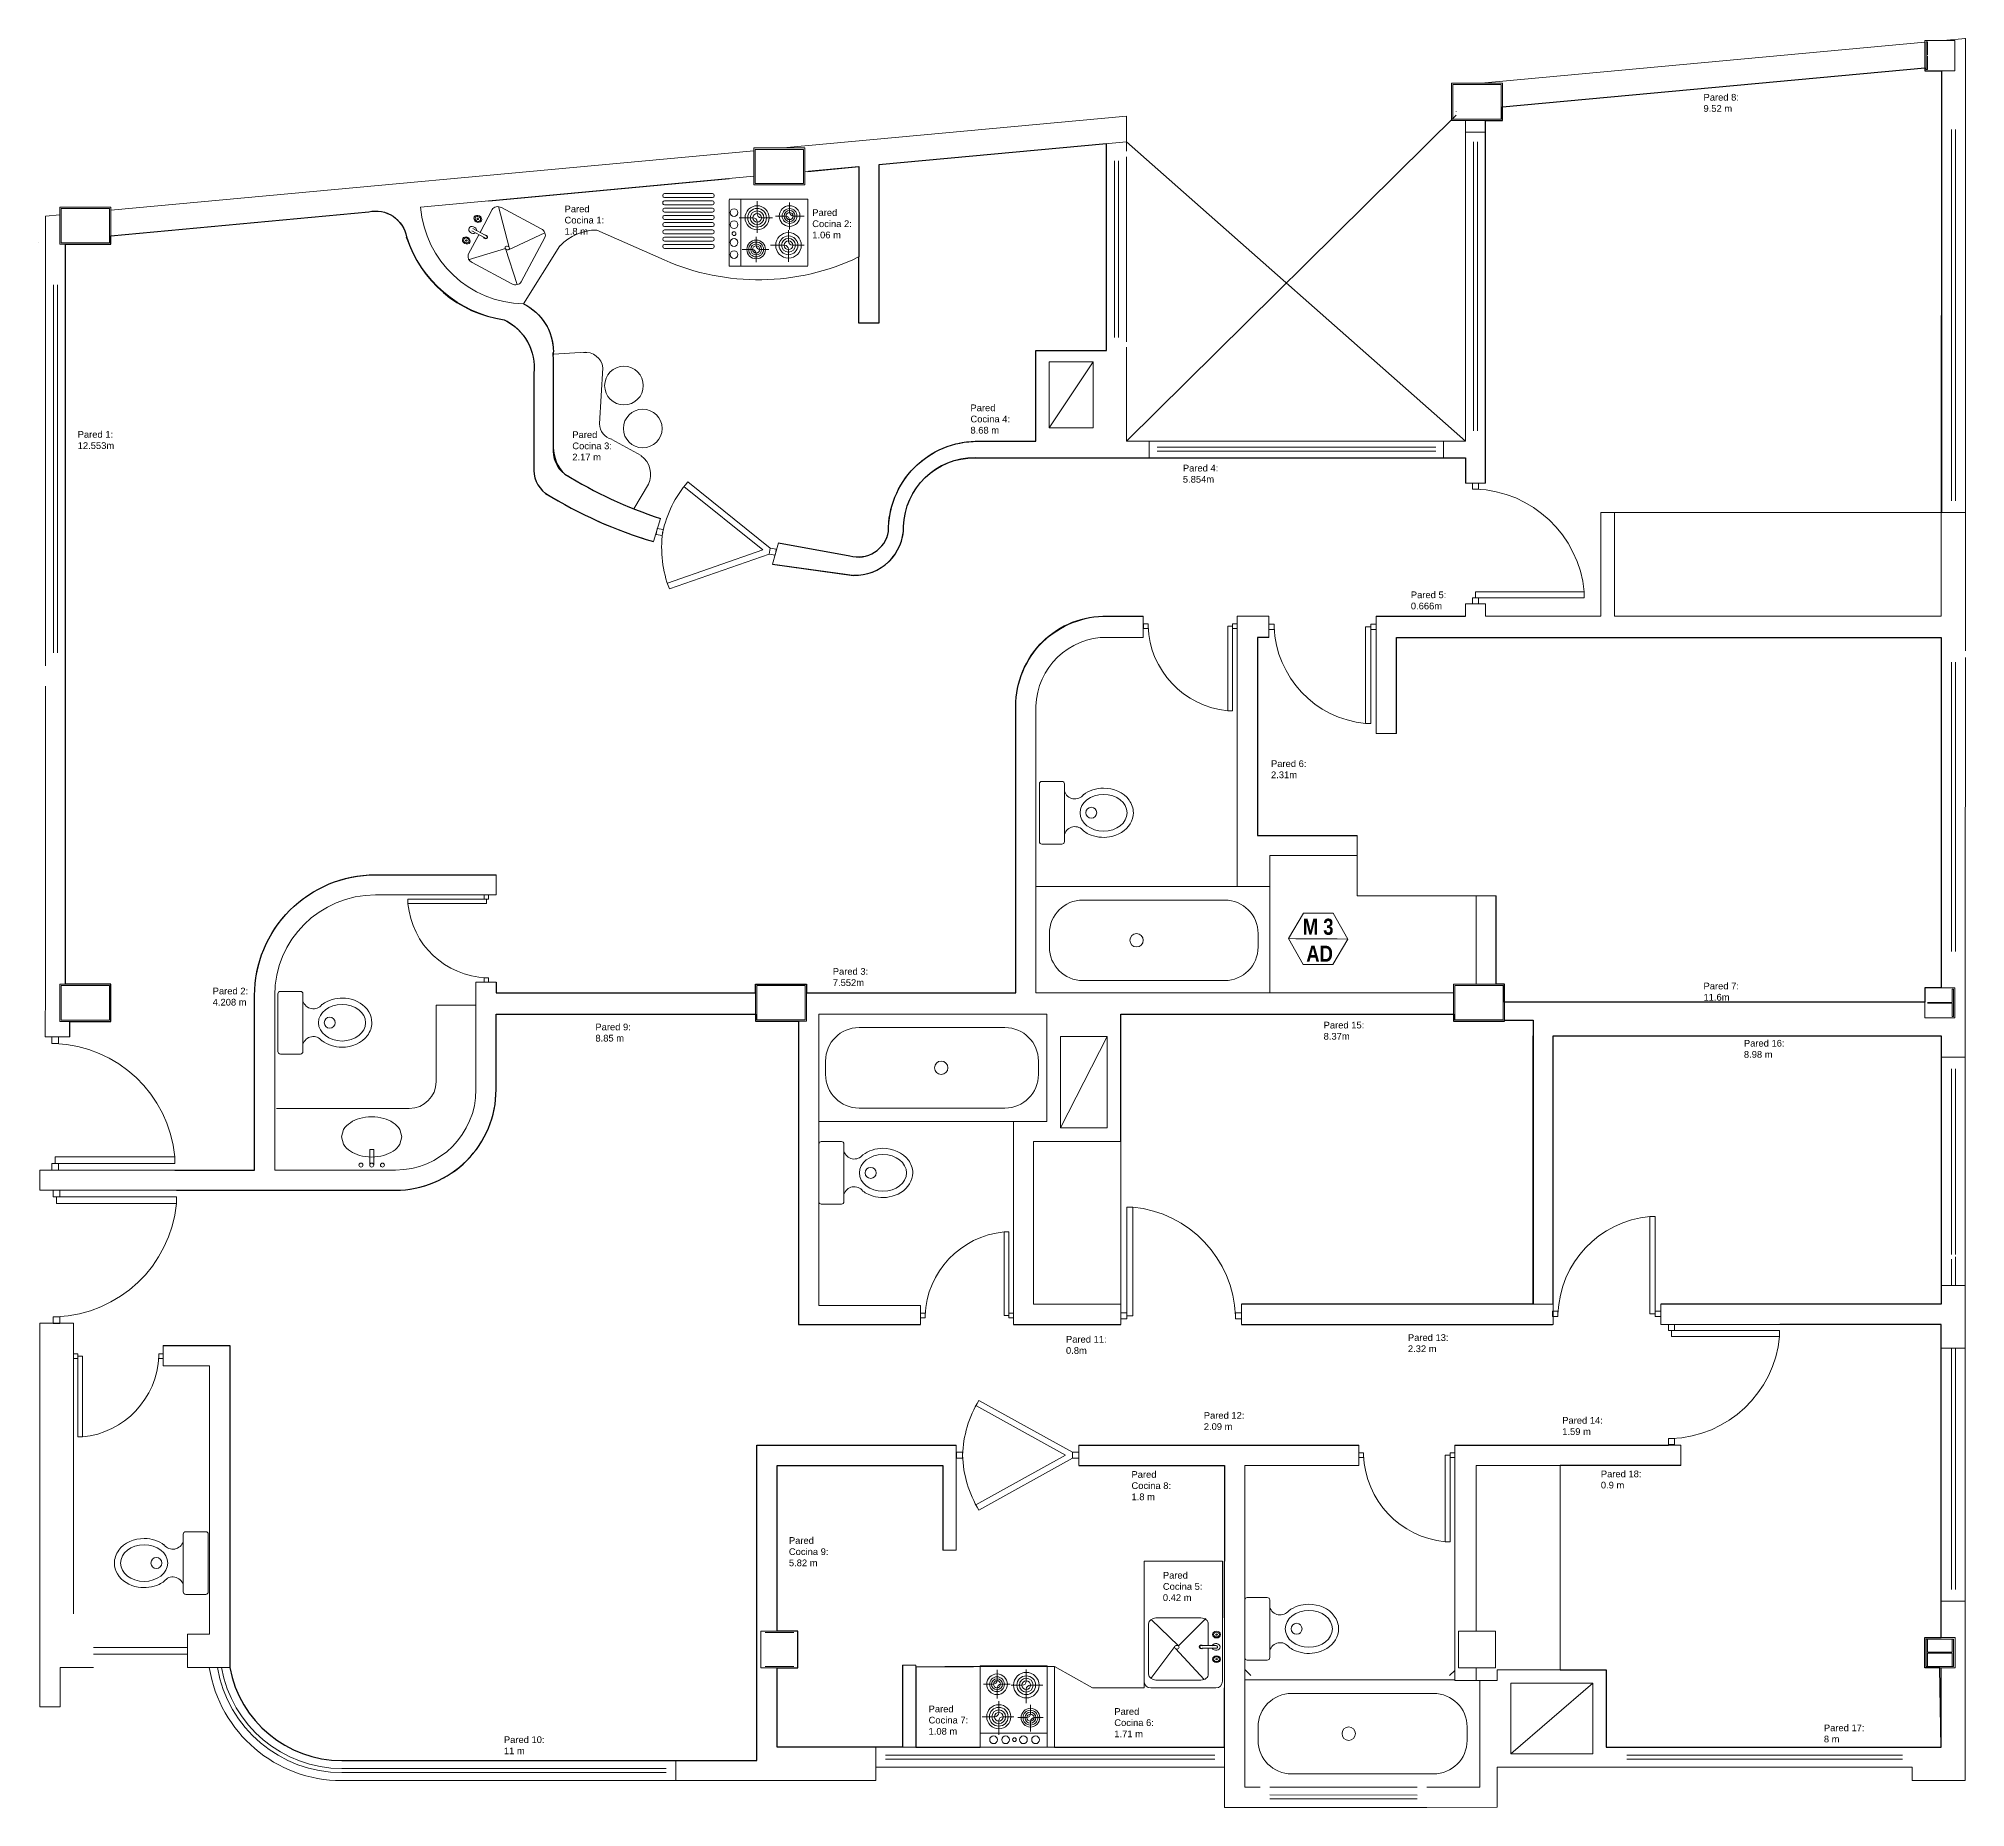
# Model space of a CAD drawing. Header units: metres. Extents: x 0 to 62.3, y -0.2 to 17.7.
# Drawn here: x -0.01 to 14.35, y -0.2 to 12.98 of the extents above; entities that cross this region are included whole.
import ezdxf

# ---------------------------------------------------------------- set-up
doc = ezdxf.new("R2010")
doc.units = ezdxf.units.M
doc.header["$LTSCALE"] = 0.5
doc.layers.add('APARTAMENTO', color=252, linetype='Continuous', lineweight=5)
doc.layers.add('MUEBLES', color=56, linetype='Continuous', lineweight=9)
doc.layers.add('MEDIDAS PAREDES', color=1, linetype='Continuous')
doc.styles.get("Standard").update_dxf_attribs({"font": 'arial.ttf'})

# ---------------------------------------------------------------- blocks, each defined once
blk = doc.blocks.new('INODORO')
for p, q in [((0, -0.23), (0, 0.23)), ((0.02, 0.25), (0.18, 0.25)), ((0.2, 0.23), (0.2, -0.23)), ((0.18, -0.25), (0.02, -0.25))]:
    blk.add_line(p, q)
blk.add_circle((0.414, 0), 0.0438)
for centre, radius, start, end in [((0.02, 0.23), 0.02, 90, 180), ((0.18, 0.23), 0.02, 0, 90), ((0.283, 0.197), 0.0864, 196.4375, 322.7515), ((0.283, -0.197), 0.0864, 37.1646, 163.5625), ((0.02, -0.23), 0.02, 180, 270), ((0.18, -0.23), 0.02, 270, 0)]:
    blk.add_arc(centre, radius, start, end)
blk.add_ellipse((0.512, 0), major_axis=(0.188, 0), ratio=0.77871)
blk.add_open_spline([(0.352, -0.145), (0.364, -0.154), (0.378, -0.163), (0.444, -0.194), (0.504, -0.202), (0.629, -0.181), (0.692, -0.143), (0.741, -0.061), (0.75, -0.03), (0.75, 0), (0.75, 0.036), (0.737, 0.072), (0.671, 0.163), (0.591, 0.196), (0.453, 0.196), (0.396, 0.177), (0.352, 0.144)], degree=3, knots=[3.942102, 3.942102, 3.942102, 3.942102, 4.162638, 4.162638, 4.924422, 4.924422, 5.847984, 5.847984, 6.283185, 6.283185, 6.283185, 6.801532, 6.801532, 7.861895, 7.861895, 8.624417, 8.624417, 8.624417, 8.624417])
blk = doc.blocks.new('OVA2-P')
at = {"color": 0, "linetype": 'ByBlock'}
for p, q in [((-0.21, 0.015), (-0.095, 0.015)), ((-0.095, 0.015), (-0.095, -0.015)), ((-0.21, -0.015), (-0.095, -0.015))]:
    blk.add_line(p, q, dxfattribs=at)
blk.add_lwpolyline([(0, 0.225), (-0.054, 0.21, 0.107118), (-0.106, 0.159, 0.079812), (-0.138, 0.09, 0.067459), (-0.15, 0, 0.067459), (-0.138, -0.09, 0.079812), (-0.106, -0.159, 0.107118), (-0.054, -0.21), (0, -0.225), (0.054, -0.21, 0.107118), (0.106, -0.159, 0.079812), (0.138, -0.09, 0.067459), (0.15, 0, 0.067459), (0.138, 0.09, 0.079812), (0.106, 0.159, 0.107118), (0.054, 0.21)], format="xyb", close=True, dxfattribs=at)
for centre in [(-0.21, 0.08), (-0.21, 0), (-0.21, -0.08)]:
    blk.add_circle(centre, 0.015, dxfattribs=at)
blk = doc.blocks.new('puerta vaiven')
for p, q in [((-0.023, 0.9), (0.022, 0.9)), ((-0.023, 0.855), (-0.023, 0.9)), ((0, 0.855), (-0.023, 0.855)), ((0.022, 0.855), (0, 0.855)), ((0.022, 0.9), (0.022, 0.855)), ((-0.023, 0.045), (-0.404, 0.735)), ((0, 0.097), (-0.365, 0.757)), ((0, 0.097), (0.365, 0.757)), ((0.022, 0.045), (0.404, 0.735)), ((-0.023, 0.045), (0.022, 0.045)), ((-0.023, 0), (-0.023, 0.045)), ((0, 0), (-0.023, 0)), ((-0.023, 0.045), (0.022, 0.045)), ((0.022, 0), (0, 0)), ((0.022, 0.045), (0.022, 0))]:
    blk.add_line(p, q)
for centre, start, end in [((0.032, 0.01), 92.1815, 121.0201), ((-0.032, 0.01), 58.9799, 87.8185)]:
    blk.add_arc(centre, 0.846, start, end)
blk = doc.blocks.new('PUERTA2')
for p, q in [((-0.1, 0.925), (-0.05, 0.925)), ((-0.1, 0.025), (-0.1, 0.925)), ((-0.05, 0.925), (-0.05, 0.025)), ((-0.05, 0.025), (-0.05, 0.925)), ((-1, 0.05), (-0.95, 0.05)), ((-1, 0), (-1, 0.05)), ((-0.95, 0), (-1, 0)), ((-0.95, 0.05), (-0.95, 0.025)), ((-0.95, 0.025), (-0.95, 0)), ((-0.05, 0.025), (-0.1, 0.025)), ((-0.05, 0.05), (0, 0.05)), ((-0.05, 0), (-0.05, 0.05)), ((0, 0), (-0.05, 0)), ((0, 0.05), (0, 0.025)), ((0, 0.025), (0, 0))]:
    blk.add_line(p, q)
blk.add_arc((-0.011, -0.011), 0.94, 95.4546, 177.8185)

msp = doc.modelspace()

# ---------------------------------------------------------------- linework, layer by layer
at = {"layer": 'APARTAMENTO'}
for p, q in [((10.742, 12.646), (14.048, 12.952)), ((14.068, 12.855), (14.068, 12.954)), ((14.068, 12.855), (14.068, 12.954)), ((14.068, 12.855), (14.068, 12.954)), ((14.185, 12.964), (14.35, 12.979)), ((14.345, 12.979), (14.35, 12.979)), ((14.35, 12.979), (14.35, 12.339)), ((14.068, 12.75), (14.068, 12.849)), ((14.171, 12.389), (14.171, 12.74)), ((5.54, 12.164), (8.099, 12.401)), ((10.555, 12.408), (8.099, 9.979)), ((8.099, 12.401), (8.099, 12.141)), ((10.624, 11.847), (10.624, 12.37)), ((10.774, 9.668), (10.774, 12.37)), ((14.171, 12.389), (14.17, 9.448)), ((14.35, 9.448), (14.35, 12.389)), ((10.624, 9.979), (8.099, 12.21)), ((10.624, 9.979), (10.624, 12.282)), ((10.624, 12.282), (10.774, 12.282)), ((10.774, 12.282), (10.774, 9.985)), ((0.528, 11.701), (5.321, 12.144)), ((7.949, 12.141), (7.949, 12.196)), ((7.949, 10.751), (7.949, 12.069)), ((8.099, 10.721), (8.099, 12.099)), ((6.102, 12.026), (6.102, 10.86)), ((6.252, 10.86), (6.252, 12.039)), ((4.654, 11.824), (5.013, 11.824)), ((4.654, 11.794), (5.013, 11.794)), ((5.723, 11.783), (5.136, 11.783)), ((5.136, 11.283), (5.136, 11.777)), ((5.223, 11.783), (5.223, 11.283)), ((5.723, 11.289), (5.723, 11.783)), ((0.042, 11.656), (0.148, 11.666)), ((0.042, 11.216), (0.042, 11.656)), ((3.28, 11.535), (3.371, 11.705)), ((3.418, 11.727), (3.498, 11.422)), ((3.44, 11.72), (3.736, 11.561)), ((4.654, 11.77), (5.013, 11.77)), ((4.654, 11.74), (5.013, 11.74)), ((4.654, 11.716), (5.013, 11.716)), ((4.654, 11.686), (5.013, 11.686)), ((4.654, 11.662), (5.013, 11.662)), ((5.315, 11.644), (5.211, 11.644)), ((5.345, 11.767), (5.345, 11.674)), ((5.375, 11.644), (5.461, 11.644)), ((5.557, 11.657), (5.481, 11.657)), ((5.587, 11.687), (5.587, 11.759)), ((5.617, 11.657), (5.695, 11.657)), ((3.271, 11.518), (3.195, 11.376)), ((3.219, 11.546), (3.31, 11.497)), ((3.319, 11.514), (3.227, 11.563)), ((3.286, 11.547), (3.28, 11.535)), ((3.764, 11.532), (3.493, 11.406)), ((3.763, 11.496), (3.587, 11.167)), ((4.15, 11.552), (4.653, 11.33)), ((4.654, 11.632), (5.013, 11.632)), ((4.654, 11.608), (5.013, 11.608)), ((4.654, 11.578), (5.013, 11.578)), ((4.654, 11.554), (5.013, 11.554)), ((4.654, 11.524), (5.013, 11.524)), ((4.654, 11.5), (5.013, 11.5)), ((5.338, 11.501), (5.338, 11.437)), ((5.345, 11.531), (5.345, 11.614)), ((5.579, 11.469), (5.579, 11.551)), ((5.587, 11.627), (5.587, 11.558)), ((0.042, 11.32), (0.042, 11.388)), ((0.192, 11.216), (0.192, 11.448)), ((3.192, 11.332), (3.469, 11.416)), ((3.556, 11.146), (3.469, 11.416)), ((3.603, 11.003), (3.876, 11.434)), ((4.654, 11.47), (5.013, 11.47)), ((4.654, 11.446), (5.013, 11.446)), ((4.654, 11.416), (5.013, 11.416)), ((5.308, 11.407), (5.234, 11.407)), ((5.338, 11.314), (5.338, 11.377)), ((5.368, 11.407), (5.432, 11.407)), ((5.549, 11.439), (5.446, 11.439)), ((5.579, 11.409), (5.579, 11.316)), ((5.609, 11.439), (5.695, 11.439)), ((0.042, 8.403), (0.042, 11.216)), ((0.192, 11.216), (0.192, 8.373)), ((3.222, 11.311), (3.518, 11.153)), ((5.136, 11.283), (5.723, 11.283)), ((6.102, 10.86), (6.252, 10.86)), ((3.827, 10.629), (4.065, 10.642)), ((7.949, 10.656), (7.422, 10.656)), ((7.422, 10.656), (7.422, 9.979)), ((8.099, 10.679), (8.099, 9.979)), ((3.682, 10.484), (3.682, 9.791)), ((3.825, 10.613), (3.825, 9.91)), ((4.196, 10.527), (4.17, 10.108)), ((7.522, 10.572), (7.522, 10.079)), ((7.849, 10.572), (7.522, 10.572)), ((7.522, 10.079), (7.849, 10.572)), ((7.849, 10.572), (7.849, 10.079)), ((7.522, 10.079), (7.849, 10.079)), ((4.263, 9.993), (4.482, 9.872)), ((6.969, 9.979), (7.422, 9.979)), ((8.099, 9.979), (10.624, 9.979)), ((10.461, 9.979), (8.268, 9.979)), ((8.268, 9.979), (8.268, 9.856)), ((10.461, 9.979), (10.461, 9.856)), ((10.624, 9.979), (10.624, 9.985)), ((6.969, 9.856), (10.624, 9.856)), ((8.268, 9.856), (10.461, 9.856)), ((10.624, 9.668), (10.624, 9.856)), ((4.536, 9.659), (4.427, 9.475)), ((10.624, 9.668), (10.774, 9.668)), ((4.624, 9.403), (4.572, 9.231)), ((11.634, 9.448), (14.35, 9.448)), ((11.634, 8.676), (11.634, 9.448)), ((11.734, 9.448), (11.634, 9.448)), ((11.734, 8.676), (11.734, 9.448)), ((14.17, 9.448), (14.17, 8.676)), ((14.35, 9.448), (14.35, 8.418)), ((5.459, 9.063), (5.505, 9.221)), ((5.505, 9.221), (6.035, 9.125)), ((5.459, 9.063), (6.074, 8.98)), ((10.624, 8.676), (10.624, 8.768)), ((10.624, 8.768), (10.774, 8.768)), ((10.774, 8.676), (10.774, 8.768)), ((7.956, 8.676), (8.223, 8.676)), ((8.223, 8.676), (8.223, 8.518)), ((8.923, 8.676), (9.159, 8.676)), ((8.923, 8.676), (8.923, 6.661)), ((9.107, 8.676), (9.159, 8.676)), ((9.159, 8.676), (9.159, 8.518)), ((9.959, 8.676), (10.624, 8.676)), ((9.959, 8.676), (9.959, 8.518)), ((10.774, 8.676), (11.634, 8.676)), ((11.734, 8.676), (14.17, 8.676)), ((7.944, 8.518), (8.223, 8.518)), ((9.073, 8.518), (9.159, 8.518)), ((9.073, 8.518), (9.073, 7.042)), ((9.959, 8.518), (9.959, 7.802)), ((10.109, 8.518), (14.17, 8.518)), ((10.109, 7.802), (10.109, 8.518)), ((14.17, 8.518), (14.17, 8.418)), ((0.042, 8.305), (0.042, 8.403)), ((0.192, 5.933), (0.192, 8.373)), ((14.17, 8.333), (14.169, 6.177)), ((14.35, 8.368), (14.349, 6.141)), ((0.041, 5.933), (0.042, 8.155)), ((7.273, 5.869), (7.273, 8.005)), ((7.423, 5.869), (7.423, 8.005)), ((9.959, 7.802), (10.109, 7.802)), ((9.073, 7.042), (9.817, 7.042)), ((9.817, 6.892), (9.817, 7.042)), ((9.166, 6.892), (9.817, 6.892)), ((9.166, 6.892), (9.166, 5.872)), ((2.5, 6.749), (3.4, 6.749)), ((3.4, 6.599), (3.4, 6.749)), ((8.923, 6.661), (9.166, 6.661)), ((2.5, 6.599), (3.4, 6.599)), ((10.704, 5.933), (10.704, 6.591)), ((10.704, 6.591), (10.854, 6.591)), ((10.854, 5.933), (10.854, 6.591)), ((9.306, 6.274), (9.748, 6.27)), ((9.361, 6.273), (9.669, 6.271)), ((14.169, 6.177), (14.169, 5.907)), ((14.349, 6.141), (14.349, 5.39)), ((14.349, 6.141), (14.349, 5.39)), ((0.041, 5.933), (0.04, 5.541)), ((3.25, 5.749), (3.25, 5.949)), ((3.25, 5.949), (3.4, 5.949)), ((3.4, 5.869), (3.4, 5.949)), ((14.251, 5.897), (14.251, 5.798)), ((14.251, 5.897), (14.251, 5.798)), ((1.6, 4.549), (1.6, 5.849)), ((1.75, 4.549), (1.75, 5.849)), ((3.25, 5.777), (2.953, 5.777)), ((2.953, 5.777), (2.953, 5.208)), ((3.25, 5.149), (3.25, 5.749)), ((5.334, 5.869), (3.4, 5.869)), ((7.273, 5.869), (5.714, 5.869)), ((9.073, 5.869), (7.423, 5.869)), ((10.534, 5.869), (9.073, 5.869)), ((10.914, 5.799), (14.048, 5.799)), ((10.914, 5.799), (14.048, 5.799)), ((11.277, 5.799), (11.277, 5.799)), ((14.068, 5.798), (14.251, 5.798)), ((14.068, 5.798), (14.251, 5.798)), ((14.068, 5.792), (14.251, 5.792)), ((14.068, 5.792), (14.251, 5.792)), ((14.251, 5.792), (14.251, 5.693)), ((14.251, 5.792), (14.251, 5.693)), ((0.224, 5.657), (0.224, 5.541)), ((5.334, 5.711), (3.4, 5.711)), ((3.4, 5.149), (3.4, 5.711)), ((5.654, 5.658), (5.654, 3.399)), ((7.505, 5.711), (5.805, 5.711)), ((5.805, 5.711), (5.805, 3.54)), ((7.505, 4.911), (7.505, 5.711)), ((10.534, 5.711), (8.055, 5.711)), ((8.055, 3.549), (8.055, 5.711)), ((8.055, 4.763), (8.055, 5.711)), ((10.914, 5.666), (11.128, 5.666)), ((10.914, 5.666), (11.128, 5.666)), ((11.128, 5.666), (11.128, 5.549)), ((11.128, 5.666), (11.128, 5.549)), ((0.224, 5.541), (0.04, 5.541)), ((7.955, 5.545), (7.605, 5.545)), ((7.605, 4.863), (7.955, 5.545)), ((7.605, 5.545), (7.605, 4.863)), ((7.955, 5.545), (7.955, 4.863)), ((7.955, 5.545), (7.955, 4.863)), ((11.127, 5.549), (11.127, 5.549)), ((11.127, 3.549), (11.127, 5.549)), ((13.975, 5.549), (11.277, 5.549)), ((14.169, 5.549), (11.277, 5.549)), ((11.277, 3.549), (11.277, 5.549)), ((11.277, 3.549), (11.277, 5.549)), ((11.277, 3.549), (11.277, 5.549)), ((11.277, 3.399), (11.277, 5.549)), ((14.169, 5.549), (14.169, 5.39)), ((14.169, 5.39), (14.349, 5.39)), ((14.169, 3.69), (14.169, 5.39)), ((14.169, 3.69), (14.169, 5.39)), ((14.349, 5.39), (14.349, 3.69)), ((14.349, 5.39), (14.349, 3.69)), ((14.349, 5.39), (14.349, 3.69)), ((7.255, 3.399), (7.255, 4.911)), ((7.405, 3.549), (7.405, 4.763)), ((7.405, 4.763), (8.055, 4.763)), ((7.605, 4.863), (7.955, 4.863)), ((0, 4.549), (0, 4.399)), ((0.25, 4.549), (1.6, 4.549)), ((1.75, 4.549), (2.65, 4.549)), ((0.25, 4.399), (2.65, 4.399)), ((11.127, 3.549), (11.127, 3.784)), ((14.169, 3.692), (14.169, 3.549)), ((14.169, 3.692), (14.169, 3.549)), ((14.169, 3.69), (14.349, 3.69)), ((14.349, 3.69), (14.349, 3.222)), ((6.563, 3.54), (5.805, 3.54)), ((6.563, 3.399), (6.563, 3.54)), ((8.055, 3.549), (7.405, 3.549)), ((8.055, 3.549), (8.055, 3.399)), ((11.277, 3.549), (8.955, 3.549)), ((8.955, 3.549), (8.955, 3.399)), ((11.277, 3.399), (11.277, 3.549)), ((14.169, 3.549), (12.079, 3.549)), ((12.079, 3.399), (12.079, 3.549)), ((14.169, 3.549), (12.079, 3.549)), ((0, 3.407), (0, 0.842)), ((0, 3.407), (0.25, 3.407)), ((0.25, 1.242), (0.25, 3.407)), ((6.563, 3.399), (5.654, 3.399)), ((8.055, 3.399), (7.255, 3.399)), ((11.277, 3.399), (8.955, 3.399)), ((14.169, 3.399), (12.079, 3.399)), ((14.169, 3.399), (14.169, 3.222)), ((1.415, 3.241), (0.919, 3.241)), ((0.919, 3.241), (0.919, 3.091)), ((14.169, 3.222), (14.349, 3.222)), ((14.169, 1.337), (14.169, 3.222)), ((14.349, 1.337), (14.349, 3.222)), ((0.25, 3.091), (0.25, 1.342)), ((1.265, 3.091), (0.919, 3.091)), ((6.829, 2.499), (5.344, 2.499)), ((5.344, 0.15), (5.344, 2.499)), ((6.829, 1.717), (6.829, 2.499)), ((8.979, 2.499), (7.742, 2.499)), ((7.742, 2.349), (7.742, 2.499)), ((9.697, 2.499), (8.979, 2.499)), ((9.829, 2.499), (9.697, 2.499)), ((9.829, 2.349), (9.829, 2.499)), ((12.229, 2.499), (10.544, 2.499)), ((10.544, 0.745), (10.544, 2.499)), ((12.229, 2.349), (12.229, 2.499)), ((6.729, 2.349), (5.494, 2.349)), ((5.494, 1.114), (5.494, 2.349)), ((6.729, 1.717), (6.729, 2.349)), ((8.829, 2.349), (7.742, 2.349)), ((8.829, -0.2), (8.829, 2.349)), ((9.829, 2.349), (8.979, 2.349)), ((8.979, -0.05), (8.979, 2.349)), ((12.229, 2.349), (10.704, 2.349)), ((10.704, 1.114), (10.704, 2.349)), ((11.329, 2.349), (11.329, 0.826)), ((6.829, 1.717), (6.729, 1.717)), ((8.229, 0.691), (8.229, 1.634)), ((8.229, 1.634), (8.813, 1.634)), ((8.813, 0.74), (8.813, 1.634)), ((14.169, 1.337), (14.349, 1.337)), ((14.169, 1.337), (14.169, 1.107)), ((14.349, 1.337), (14.349, 0)), ((8.263, 0.794), (8.263, 1.167)), ((8.281, 1.2), (8.485, 1.003)), ((8.653, 1.212), (8.317, 1.212)), ((8.69, 1.208), (8.485, 1.003)), ((8.707, 1.006), (8.707, 1.167)), ((1.1, 1.092), (1.265, 1.092)), ((1.1, 1.092), (1.1, 0.842)), ((5.372, 1.114), (5.649, 1.114)), ((5.372, 1.114), (5.372, 0.84)), ((5.404, 1.104), (5.618, 1.104)), ((5.649, 1.114), (5.649, 0.84)), ((8.767, 1.006), (8.663, 1.006)), ((10.572, 1.114), (10.849, 1.114)), ((10.572, 1.114), (10.572, 0.84)), ((10.849, 1.114), (10.849, 0.84)), ((14.068, 1.066), (14.251, 1.066)), ((14.068, 0.956), (14.068, 1.055)), ((14.068, 1.055), (14.251, 1.055)), ((14.169, 1.107), (14.169, 1.102)), ((14.169, 1.107), (14.169, 1.066)), ((14.251, 0.956), (14.251, 1.055)), ((14.262, 1.055), (14.262, 0.851)), ((0, 1), (0, 0.55)), ((8.279, 0.762), (8.459, 1)), ((8.676, 0.753), (8.462, 0.984)), ((8.663, 0.987), (8.767, 0.987)), ((8.707, 0.987), (8.707, 0.794)), ((8.707, 0.973), (8.707, 0.987)), ((8.776, 0.994), (8.776, 0.998)), ((14.068, 0.956), (14.251, 0.956)), ((14.068, 0.851), (14.068, 0.95)), ((14.068, 0.95), (14.251, 0.95)), ((14.251, 0.95), (14.251, 0.851)), ((0.15, 0.842), (0.4, 0.842)), ((0.15, 0.842), (0.15, 0.55)), ((1.1, 0.842), (1.415, 0.842)), ((5.372, 0.84), (5.649, 0.84)), ((5.404, 0.85), (5.618, 0.85)), ((5.494, 0.25), (5.494, 0.84)), ((6.528, 0.861), (6.428, 0.861)), ((6.428, 0.861), (6.428, 0.247)), ((6.528, 0.247), (6.528, 0.861)), ((6.958, 0.847), (6.528, 0.847)), ((7.561, 0.85), (6.744, 0.85)), ((7.507, 0.854), (7.007, 0.854)), ((7.007, 0.854), (7.007, 0.254)), ((7.133, 0.748), (7.133, 0.826)), ((7.351, 0.741), (7.351, 0.827)), ((7.507, 0.254), (7.507, 0.854)), ((7.561, 0.85), (7.561, 0.25)), ((8.653, 0.749), (8.317, 0.749)), ((9.024, 0.782), (8.979, 0.827)), ((10.506, 0.782), (10.544, 0.82)), ((10.544, 0.745), (10.861, 0.745)), ((10.572, 0.84), (10.849, 0.84)), ((10.704, 0.745), (10.704, 0.84)), ((10.73, -0.05), (10.73, 0.745)), ((10.861, 0.826), (10.861, 0.745)), ((10.861, 0.826), (11.673, 0.826)), ((10.961, 0.726), (10.961, 0.2)), ((10.961, 0.726), (11.573, 0.726)), ((10.961, 0.2), (11.573, 0.726)), ((11.573, 0.726), (11.573, 0.2)), ((11.673, 0.826), (11.673, 0.25)), ((14.068, 0.851), (14.251, 0.851)), ((14.068, 0.84), (14.251, 0.84)), ((14.169, 0.84), (14.169, 0.25)), ((7.103, 0.718), (7.031, 0.718)), ((7.133, 0.688), (7.133, 0.612)), ((7.146, 0.506), (7.146, 0.592)), ((7.163, 0.718), (7.232, 0.718)), ((7.321, 0.711), (7.238, 0.711)), ((7.351, 0.681), (7.351, 0.577)), ((7.381, 0.711), (7.474, 0.711)), ((8.763, 0.69), (8.279, 0.69)), ((0, 0.55), (0.15, 0.55)), ((7.023, 0.476), (7.116, 0.476)), ((7.146, 0.446), (7.146, 0.342)), ((7.259, 0.476), (7.176, 0.476)), ((7.289, 0.47), (7.353, 0.47)), ((7.383, 0.5), (7.383, 0.564)), ((7.383, 0.44), (7.383, 0.365)), ((7.476, 0.47), (7.413, 0.47)), ((7.007, 0.354), (7.507, 0.354)), ((4.74, 0.15), (4.74, 0)), ((5.344, 0.15), (4.74, 0.15)), ((6.229, 0.25), (6.229, 0)), ((10.961, 0.2), (11.573, 0.2)), ((11.754, 0.25), (11.673, 0.25)), ((11.754, 0.25), (13.954, 0.25)), ((10.861, -0.199), (10.861, 0.1)), ((10.861, 0.1), (11.673, 0.1)), ((11.754, 0.1), (11.673, 0.1)), ((11.754, 0.1), (13.954, 0.1)), ((13.954, 0.1), (13.954, 0)), ((4.74, 0), (6.229, 0)), ((10.264, -0.05), (9.165, -0.05)), ((8.829, -0.2), (9.135, -0.2)), ((10.336, -0.2), (9.135, -0.2)), ((10.294, -0.2), (10.861, -0.199))]:
    msp.add_line(p, q, dxfattribs=at)
at = {"layer": 'APARTAMENTO', "ltscale": 0.05}
for p, q in [((14.048, 12.761), (10.901, 12.47)), ((10.555, 12.438), (10.554, 12.437)), ((8.099, 12.21), (6.252, 12.039)), ((5.321, 11.953), (2.837, 11.723)), ((6.102, 12.025), (5.701, 11.988)), ((2.451, 11.688), (0.528, 11.51)), ((-0.01, 11.46), (-0.01, 11.46)), ((1.415, 3.241), (1.415, 0.842)), ((1.265, 3.091), (1.265, 1.092)), ((4.74, 0.15), (2.25, 0.15)), ((6.233, 0.25), (5.494, 0.25)), ((8.829, 0.25), (6.229, 0.25)), ((14.054, 0.25), (13.592, 0.25)), ((14.169, 0.25), (13.592, 0.25)), ((8.829, 0.1), (6.229, 0.1)), ((4.74, 0), (2.25, 0)), ((9.094, -0.05), (8.979, -0.05)), ((10.73, -0.05), (10.336, -0.05)), ((14.349, 0), (13.954, 0))]:
    msp.add_line(p, q, dxfattribs=at)
at = {"layer": 'APARTAMENTO', "ltscale": 0.025}
for p, q in [((10.684, 12.21), (10.684, 10.057)), ((10.714, 12.21), (10.714, 10.057)), ((14.246, 12.303), (14.246, 9.534)), ((14.276, 12.303), (14.276, 9.534)), ((8.008, 12.069), (8.008, 10.751)), ((8.038, 12.069), (8.038, 10.751)), ((0.102, 11.144), (0.102, 8.403)), ((0.132, 11.144), (0.132, 8.403)), ((8.327, 9.935), (10.402, 9.935)), ((8.327, 9.905), (10.402, 9.905)), ((14.246, 8.333), (14.246, 6.177)), ((14.276, 8.333), (14.276, 6.177)), ((14.246, 5.304), (14.246, 3.92)), ((14.246, 5.304), (14.246, 3.92)), ((14.246, 5.304), (14.246, 3.92)), ((14.246, 5.304), (14.246, 3.92)), ((14.246, 5.304), (14.246, 3.92)), ((14.276, 5.304), (14.276, 3.92)), ((14.276, 5.304), (14.276, 3.92)), ((14.276, 5.304), (14.276, 3.92)), ((14.276, 5.304), (14.276, 3.92)), ((14.276, 5.304), (14.276, 3.92)), ((14.246, 3.885), (14.246, 3.69)), ((14.276, 3.902), (14.276, 3.69)), ((14.246, 3.222), (14.246, 1.423)), ((14.276, 3.222), (14.276, 1.423)), ((0.4, 0.992), (1.1, 0.992)), ((0.4, 0.942), (1.1, 0.942)), ((8.757, 0.19), (6.301, 0.19)), ((8.757, 0.16), (6.301, 0.16)), ((13.882, 0.19), (11.826, 0.19)), ((13.882, 0.16), (11.826, 0.16)), ((4.668, 0.09), (2.25, 0.09)), ((4.668, 0.06), (2.25, 0.06)), ((10.264, -0.109), (9.165, -0.106)), ((10.264, -0.137), (9.165, -0.137))]:
    msp.add_line(p, q, dxfattribs=at)
at = {"layer": 'APARTAMENTO', "ltscale": 0.1}
for p, q in [((9.166, 6.661), (7.423, 6.661)), ((7.773, 6.561), (8.829, 6.561)), ((7.523, 6.211), (7.523, 6.311)), ((9.079, 6.211), (9.079, 6.311)), ((8.829, 5.961), (7.773, 5.961)), ((7.192, 5.611), (6.105, 5.611)), ((5.855, 5.361), (5.855, 5.261)), ((7.442, 5.361), (7.442, 5.261)), ((2.753, 5.008), (1.764, 5.008)), ((5.805, 4.911), (7.255, 4.911)), ((7.192, 5.011), (6.105, 5.011)), ((10.544, 0.75), (8.979, 0.75)), ((8.979, 0.75), (10.544, 0.75)), ((10.386, 0.65), (9.329, 0.65)), ((9.079, 0.3), (9.079, 0.4)), ((10.636, 0.3), (10.636, 0.4)), ((10.386, 0.05), (9.329, 0.05))]:
    msp.add_line(p, q, dxfattribs=at)
at = {"layer": 'APARTAMENTO'}
for points in [[(14.048, 12.964), (14.272, 12.964), (14.272, 12.74), (14.048, 12.74)], [(14.048, 12.964), (14.272, 12.964), (14.272, 12.74), (14.048, 12.74)], [(10.901, 12.37), (10.52, 12.37), (10.52, 12.646), (10.901, 12.646)], [(5.701, 11.889), (5.321, 11.889), (5.321, 12.164), (5.701, 12.164)], [(0.528, 11.448), (0.148, 11.448), (0.148, 11.723), (0.528, 11.723)], [(9.306, 6.274), (9.415, 6.081), (9.636, 6.08), (9.748, 6.27), (9.639, 6.462), (9.418, 6.464)], [(0.528, 5.657), (0.148, 5.657), (0.148, 5.933), (0.528, 5.933)], [(5.714, 5.658), (5.334, 5.658), (5.334, 5.933), (5.714, 5.933)], [(10.914, 5.658), (10.534, 5.658), (10.534, 5.933), (10.914, 5.933)], [(10.914, 5.658), (10.534, 5.658), (10.534, 5.933), (10.914, 5.933)], [(14.048, 5.907), (14.272, 5.907), (14.272, 5.683), (14.048, 5.683)]]:
    msp.add_lwpolyline(points, close=True, dxfattribs=at)
for points in [[(14.068, 12.75), (14.058, 12.75), (14.058, 12.954), (14.068, 12.954)], [(10.891, 12.38), (10.53, 12.38), (10.53, 12.636), (10.891, 12.636), (10.891, 12.38)], [(10.871, 12.636), (10.891, 12.636), (10.891, 12.38)], [(10.871, 12.636), (10.891, 12.636), (10.891, 12.38)], [(5.691, 11.899), (5.331, 11.899), (5.331, 12.154), (5.691, 12.154), (5.691, 11.899)], [(0.518, 11.458), (0.158, 11.458), (0.158, 11.713), (0.518, 11.713), (0.518, 11.458)], [(7.949, 10.679), (7.949, 10.656)], [(10.854, 6.591), (9.817, 6.591), (9.817, 7.042)], [(0.518, 5.667), (0.158, 5.667), (0.158, 5.923), (0.518, 5.923), (0.518, 5.667)], [(5.704, 5.668), (5.344, 5.668), (5.344, 5.923), (5.704, 5.923), (5.704, 5.668)], [(5.704, 5.668), (5.344, 5.668), (5.344, 5.923), (5.704, 5.923), (5.704, 5.668)], [(5.704, 5.668), (5.344, 5.668), (5.344, 5.923), (5.704, 5.923), (5.704, 5.668)], [(10.904, 5.668), (10.544, 5.668), (10.544, 5.923), (10.904, 5.923), (10.904, 5.668)], [(10.904, 5.668), (10.544, 5.668), (10.544, 5.923), (10.904, 5.923), (10.904, 5.668)], [(10.904, 5.668), (10.544, 5.668), (10.544, 5.923), (10.904, 5.923), (10.904, 5.668)], [(14.251, 5.897), (14.262, 5.897), (14.262, 5.693), (14.251, 5.693)], [(7.255, 4.911), (7.505, 4.911)], [(0.25, 4.549), (0, 4.549)], [(0.25, 4.399), (0, 4.399)], [(14.068, 0.84), (14.047, 0.84), (14.047, 1.066), (14.068, 1.066)], [(14.068, 0.851), (14.058, 0.851), (14.058, 1.055), (14.068, 1.055)], [(14.251, 1.066), (14.273, 1.066), (14.273, 0.84), (14.251, 0.84)], [(14.251, 1.055), (14.262, 1.055), (14.262, 0.851), (14.251, 0.851)], [(7.561, 0.85), (7.844, 0.691), (8.229, 0.691)]]:
    msp.add_lwpolyline(points, dxfattribs=at)
for centre, radius in [((5.173, 11.683), 0.0287), ((5.345, 11.644), 0.0897), ((5.345, 11.644), 0.0698), ((5.345, 11.644), 0.0512), ((5.345, 11.644), 0.0325), ((5.587, 11.657), 0.0769), ((5.587, 11.657), 0.0553), ((5.587, 11.657), 0.0409), ((5.587, 11.657), 0.0266), ((5.173, 11.593), 0.0287), ((5.173, 11.46), 0.0287), ((5.173, 11.526), 0.0139), ((5.579, 11.439), 0.0952), ((5.579, 11.439), 0.0698), ((5.579, 11.439), 0.0512), ((5.173, 11.37), 0.0287), ((5.338, 11.408), 0.0696), ((5.338, 11.408), 0.0553), ((5.338, 11.408), 0.0409), ((5.338, 11.408), 0.0266), ((5.579, 11.439), 0.0325), ((4.353, 10.394), 0.144), ((4.493, 10.074), 0.144), ((7.133, 0.718), 0.0769), ((7.133, 0.718), 0.0553), ((7.133, 0.718), 0.0409), ((7.133, 0.718), 0.0266), ((7.351, 0.711), 0.0952), ((7.351, 0.711), 0.0698), ((7.351, 0.711), 0.0512), ((7.351, 0.711), 0.0325), ((7.146, 0.476), 0.0897), ((7.146, 0.476), 0.0698), ((7.146, 0.476), 0.0512), ((7.146, 0.476), 0.0325), ((7.382, 0.469), 0.0696), ((7.382, 0.469), 0.0553), ((7.382, 0.469), 0.0409), ((7.382, 0.469), 0.0266), ((7.107, 0.304), 0.0287), ((7.197, 0.304), 0.0287), ((7.263, 0.305), 0.0139), ((7.33, 0.304), 0.0287), ((7.42, 0.304), 0.0287)]:
    msp.add_circle(centre, radius, dxfattribs=at)
at = {"layer": 'APARTAMENTO', "ltscale": 0.1}
for centre in [(8.173, 6.261), (6.717, 5.311), (9.754, 0.35)]:
    msp.add_circle(centre, 0.05, dxfattribs=at)
at = {"layer": 'APARTAMENTO'}
for centre, radius, start, end in [((2.503, 11.462), 0.232, 9.7252, 103.0754), ((3.62, 11.789), 0.786, 184.7913, 268.7938), ((5.315, 11.614), 0.03, 0, 90), ((5.375, 11.674), 0.03, 180, 270), ((5.557, 11.627), 0.03, 0, 90), ((5.617, 11.687), 0.03, 180, 270), ((3.605, 11.794), 0.922, 198.5619, 260.9971), ((4.15, 11.177), 0.376, 90.0269, 136.7238), ((5.354, 12.912), 1.73, 246.088, 295.6034), ((5.308, 11.377), 0.03, 0, 90), ((5.368, 11.437), 0.03, 180, 270), ((5.549, 11.409), 0.03, 0, 90), ((5.609, 11.469), 0.03, 180, 270), ((3.43, 10.646), 0.397, 353.8562, 64.0521), ((3.287, 10.527), 0.397, 11.4381, 64.0521), ((4.065, 10.51), 0.132, 7.2808, 96.4143), ((3.287, 10.527), 0.397, 353.8562, 11.4364), ((4.29, 10.111), 0.12, 181.273, 257.0599), ((4.046, 9.91), 0.222, 173.8088, 232.5336), ((6.988, 9.315), 0.664, 88.3981, 180.6634), ((3.903, 9.767), 0.222, 173.8088, 232.5336), ((4.377, 9.731), 0.175, 335.6743, 53.1671), ((6.963, 9.33), 0.527, 89.3465, 178.5625), ((5.679, 12.604), 3.37, 238.3717, 245.3128), ((5.535, 12.461), 3.37, 238.3717, 245.9707), ((5.679, 12.604), 3.37, 245.3128, 251.7607), ((5.535, 12.461), 3.37, 245.9707, 253.4001), ((6.074, 9.343), 0.363, 268.3981, 0.6634), ((6.098, 9.346), 0.229, 254.1943, 350.2463), ((7.937, 8.012), 0.664, 88.3981, 180.6634), ((7.95, 7.991), 0.527, 89.3465, 178.5625), ((2.5, 5.849), 0.9, 90, 180), ((2.5, 5.849), 0.75, 90, 180), ((2.753, 5.208), 0.2, 270, 360), ((2.65, 5.149), 0.75, 270, 0), ((2.65, 5.149), 0.6, 270, 0), ((7.103, 0.748), 0.03, 270, 0), ((7.321, 0.741), 0.03, 270, 0), ((8.279, 0.74), 0.05, 180, 270), ((8.763, 0.74), 0.05, 270, 360), ((7.163, 0.688), 0.03, 90, 180), ((7.381, 0.681), 0.03, 90, 180), ((7.116, 0.506), 0.03, 270, 0), ((7.176, 0.446), 0.03, 90, 180), ((7.353, 0.5), 0.03, 270, 0), ((7.413, 0.44), 0.03, 90, 180)]:
    msp.add_arc(centre, radius, start, end, dxfattribs=at)
at = {"layer": 'APARTAMENTO', "ltscale": 0.1}
for centre, start, end in [((7.773, 6.311), 90, 180), ((8.829, 6.311), 0, 90), ((7.773, 6.211), 180, 270), ((8.829, 6.211), 270, 0), ((6.105, 5.361), 90, 180), ((7.192, 5.361), 360, 90), ((6.105, 5.261), 180, 270), ((7.192, 5.261), 270, 0), ((9.329, 0.4), 90, 180), ((10.386, 0.4), 0, 90), ((9.329, 0.3), 180, 270), ((10.386, 0.3), 270, 360)]:
    msp.add_arc(centre, 0.25, start, end, dxfattribs=at)
at = {"layer": 'APARTAMENTO', "ltscale": 0.05}
for radius, start in [(1, 189.0797), (0.85, 190.6994)]:
    msp.add_arc((2.25, 1), radius, start, 270, dxfattribs=at)
at = {"layer": 'APARTAMENTO', "ltscale": 0.025}
for radius, start in [(0.94, 189.6646), (0.91, 189.9865)]:
    msp.add_arc((2.25, 1), radius, start, 270, dxfattribs=at)
at = {"layer": 'APARTAMENTO', "extrusion": (0, 0, -1)}
for centre, major_axis, start_param, end_param in [((4.654, 11.809), (0, 0.015), 3.141593, 6.283185), ((4.654, 11.755), (0, -0.015), 0, 3.141593), ((4.654, 11.701), (0, 0.015), 3.141593, 6.283185), ((4.654, 11.647), (0, 0.015), 3.141593, 6.283185), ((4.654, 11.593), (0, 0.015), 3.141593, 6.283185), ((4.654, 11.539), (0, 0.015), 3.141593, 6.283185), ((4.654, 11.485), (0, 0.015), 3.141593, 6.283185), ((3.243, 11.35), (0.0476, -0.0254), 1.570796, 3.141593), ((4.654, 11.431), (0, 0.015), 3.141593, 6.283185), ((3.539, 11.192), (-0.0476, 0.0254), 3.141593, 4.712389), ((8.317, 1.167), (0.054, 0), 3.141593, 4.712389), ((8.653, 1.167), (-0.054, 0), 1.570796, 3.141593)]:
    msp.add_ellipse(centre, major_axis=major_axis, ratio=0.833333, start_param=start_param, end_param=end_param, dxfattribs=at)
at = {"layer": 'APARTAMENTO'}
for centre, major_axis, start_param, end_param in [((5.013, 11.809), (0, 0.015), 3.141593, 6.283185), ((3.264, 11.636), (-0.0267, 0.0142), -1.570796, 4.712389), ((3.264, 11.636), (0.0191, -0.0102), 1.570796326794014, 7.853981633973598), ((3.264, 11.636), (-0.00527, 0.00281), -1.570796, 4.712389), ((3.419, 11.68), (0.0476, -0.0254), 1.570796, 3.141593), ((5.013, 11.755), (0, -0.015), 0, 3.141593), ((5.013, 11.701), (0, 0.015), 3.141593, 6.283185), ((5.013, 11.647), (0, 0.015), 3.141593, 6.283185), ((3.178, 11.475), (-0.0267, 0.0142), -1.570796, 4.712389), ((3.178, 11.475), (0.0191, -0.0102), 1.570796326783585, 7.853981633963171), ((3.225, 11.553), (-0.0267, 0.0142), 3.517748, 9.048623), ((3.321, 11.502), (0.0144, -0.0077), 3.889506, 8.676865), ((3.321, 11.502), (0.0124, -0.0066), 4.051203, 8.515168), ((3.321, 11.502), (0.0117, -0.0062), 4.140507, 8.425864), ((3.715, 11.522), (-0.0476, 0.0254), 3.141593, 4.712389), ((5.013, 11.593), (0, 0.015), 3.141593, 6.283185), ((5.013, 11.539), (0, 0.015), 3.141593, 6.283185), ((5.013, 11.485), (0, 0.015), 3.141593, 6.283185), ((3.178, 11.475), (0.00527, -0.00281), 1.570796326771469, 7.853981633951055), ((3.483, 11.419), (0.0143, -0.0076), 1.570796326786477, 7.853981633966062), ((5.013, 11.431), (0, 0.015), 3.141593, 6.283185), ((8.473, 0.994), (-0.0162, 0), 1.570796326786477, 7.853981633966062), ((8.656, 0.996), (-0.0163, 0), 3.889506, 8.676865), ((8.656, 0.996), (-0.0141, 0), 4.051203, 8.515168), ((8.656, 0.996), (-0.0132, 0), 4.140507, 8.425864), ((8.765, 0.996), (0.0302, 0), 3.517748, 9.048623), ((8.769, 1.088), (0.0302, 0), -1.570796, 4.712389), ((8.769, 1.088), (-0.0216, 0), 1.570796326783585, 7.853981633963171), ((8.769, 1.088), (-0.00597, 0), 1.570796326771469, 7.853981633951055), ((8.767, 0.998), (-0.00864, 0), 3.141593, 4.712389), ((8.769, 0.905), (0.0302, 0), -1.570796, 4.712389), ((8.769, 0.905), (-0.0216, 0), 1.570796326794014, 7.853981633973598), ((8.769, 0.905), (0.00597, 0), -1.570796, 4.712389), ((8.767, 0.994), (-0.00864, 0), 1.570796, 3.141593), ((8.317, 0.794), (0.054, 0), 3.141593, 4.712389), ((8.653, 0.794), (-0.054, 0), 1.570796, 3.141593)]:
    msp.add_ellipse(centre, major_axis=major_axis, ratio=0.833333, start_param=start_param, end_param=end_param, dxfattribs=at)
at = {"layer": 'MEDIDAS PAREDES'}
msp.add_line((9.959, 8.676), (10.624, 8.676), dxfattribs=at)
for points in [[(10.774, 9.668), (10.774, 12.37), (10.901, 12.37), (10.901, 12.47), (14.048, 12.761), (14.048, 12.74), (14.171, 12.74), (14.171, 9.448)], [(3.345, 11.77), (5.136, 11.936)], [(5.723, 11.99), (6.102, 12.026), (6.102, 11.352)], [(9.159, 8.518), (9.073, 8.518), (9.073, 7.042), (9.817, 7.042)], [(10.109, 7.802), (10.109, 8.518), (14.17, 8.516), (14.169, 5.907), (14.048, 5.907), (14.048, 5.799), (10.914, 5.799), (10.914, 5.933), (10.854, 5.933), (10.854, 6.591)], [(8.055, 4.763), (8.055, 5.711), (10.534, 5.711), (10.534, 5.658), (10.914, 5.658), (10.914, 5.666), (11.128, 5.666), (11.128, 3.549), (8.955, 3.549)], [(11.277, 3.549), (11.277, 5.549), (14.169, 5.548), (14.169, 3.549), (12.079, 3.549)], [(7.255, 3.399), (8.055, 3.399)], [(8.955, 3.399), (11.273, 3.399)], [(11.329, 0.826), (11.673, 0.826), (11.673, 0.25), (14.169, 0.25), (14.16, 0.84), (14.047, 0.84), (14.047, 1.066), (14.169, 1.066), (14.169, 3.399), (12.966, 3.399)], [(7.742, 2.499), (9.829, 2.499)], [(10.544, 2.499), (12.137, 2.499)], [(6.428, 0.861), (6.428, 0.25), (5.494, 0.25), (5.494, 0.84), (5.649, 0.84), (5.649, 1.114), (5.494, 1.114), (5.494, 2.349), (6.729, 2.349), (6.729, 1.717)], [(7.742, 2.349), (8.829, 2.349), (8.829, 1.634)], [(12.229, 2.349), (11.329, 2.349)], [(8.829, 1.212), (8.829, 1.634)], [(6.528, 0.847), (6.528, 0.25), (7.007, 0.25)], [(7.561, 0.25), (8.829, 0.25), (8.829, 0.69)]]:
    msp.add_lwpolyline(points, dxfattribs=at)
for points in [[(5.505, 9.221), (6.035, 9.125, 0.445501), (6.324, 9.307, -0.417609), (6.988, 9.979), (7.422, 9.979), (7.422, 10.656), (7.949, 10.656), (7.949, 12.196), (6.252, 12.039), (6.252, 10.86), (6.102, 10.86), (6.102, 11.352)], [(0.224, 5.541), (0.224, 5.657), (0.528, 5.657), (0.528, 5.933), (0.192, 5.933), (0.192, 11.448), (0.528, 11.448), (0.528, 11.51), (2.451, 11.688, -0.431445), (2.732, 11.501, 0.289262), (3.461, 10.884, -0.316239), (3.682, 10.484), (3.682, 9.791, 0.261995), (3.768, 9.591, 0.065668), (4.572, 9.231, 0.495218)], [(3.603, 11.003, -0.286992), (3.827, 10.646, 0.202325), (3.825, 10.604), (3.826, 9.934, 0.204002), (3.912, 9.734, 0.058487), (4.624, 9.403, 0.743552)], [(5.459, 9.063), (6.063, 8.98, 0.422426), (6.437, 9.343, -0.410211), (6.969, 9.856), (10.624, 9.856), (10.624, 9.668)], [(3.4, 5.949), (3.4, 5.869), (5.334, 5.869), (5.334, 5.933), (5.714, 5.933), (5.714, 5.869), (7.273, 5.869), (7.273, 8.005, -0.419019), (7.956, 8.676), (8.223, 8.676)], [(1.005, 4.549), (1.6, 4.549), (1.6, 5.849, -0.414214), (2.5, 6.749), (3.4, 6.749)], [(1.018, 4.399), (2.65, 4.399, 0.414214), (3.4, 5.149), (3.4, 5.711), (5.334, 5.711), (5.334, 5.658), (5.654, 5.658), (5.654, 3.399), (6.563, 3.399)], [(0.919, 3.241), (1.415, 3.241), (1.415, 0.842, 0.360518), (2.25, 0.15), (5.344, 0.15), (5.344, 2.499), (6.829, 2.499)]]:
    msp.add_lwpolyline(points, format="xyb", dxfattribs=at)
at = {"layer": 'MUEBLES'}
msp.add_line((8.229, 1.634), (8.813, 1.634), dxfattribs=at)

# ---------------------------------------------------------------- block references
at = {"layer": 'APARTAMENTO', "xscale": -1, "rotation": 80.25185516579714}
msp.add_blockref('puerta vaiven', (5.484, 9.153), dxfattribs=at)
at = {"layer": 'APARTAMENTO'}
for name, p, xscale, yscale, zscale, rotation in [('PUERTA2', (10.677, 8.768), 0.8999999999996362, 0.8999999999996362, 0.8999999999996362, 270), ('PUERTA2', (8.923, 8.618), -0.6995563441359991, 0.6995563441359991, 0.6995563441360515, 180), ('PUERTA2', (9.959, 8.617), -0.8008065473477473, 0.8008065473472925, 0.8008065473476712, 180), ('PUERTA2', (3.344, 6.599), 0.650000000000091, 0.650000000000091, 0.650000000000091, 90), ('PUERTA2', (0.088, 4.549), 0.99208225501161, 0.99208225501161, 0.99208225501161, 270), ('PUERTA2', (0.1, 4.399), -0.99208225501161, 0.99208225501161, 0.9920822550117714, 270), ('PUERTA2', (12.137, 3.399), -0.8955222007407428, 0.8955222007407428, 0.8955222007408691, 270), ('PUERTA2', (0.25, 3.179), 0.6690149629766893, 0.6690149629766893, 0.6690149629766893, 180), ('puerta vaiven', (7.742, 2.424), -1.012742742545242, 1.012742742545242, 1.012742742545242, 90.00000000002574), ('PUERTA2', (10.545, 2.442), -0.7159075994914019, 0.7159075994914019, 0.715907599491252, 180)]:
    msp.add_blockref(name, p, dxfattribs=dict(at, xscale=xscale, yscale=yscale, zscale=zscale, rotation=rotation))
at = {"layer": 'APARTAMENTO', "ltscale": 0.1}
for p, xscale, yscale, zscale in [((7.449, 7.211), 0.9333333335534916, 0.9333333335534916, 0.9333333335534916), ((5.805, 4.528), 0.9333333335534916, 0.9333333335534916, 0.9333333335534916), ((1.255, 1.621), -0.9333333335539464, 0.9333333335537191, 0.9333333335536669), ((8.979, 1.131), 0.9333333335534916, 0.9333333335534916, 0.9333333335534916)]:
    msp.add_blockref('INODORO', p, dxfattribs=dict(at, xscale=xscale, yscale=yscale, zscale=zscale))
at = {"layer": 'APARTAMENTO', "ltscale": 0.1, "xscale": -0.9333333335534916, "yscale": 0.9333333335537191, "zscale": 0.9333333335536669, "rotation": 180}
msp.add_blockref('INODORO', (1.774, 5.647), dxfattribs=at)
at = {"layer": 'APARTAMENTO', "ltscale": 0.1, "rotation": 90}
msp.add_blockref('OVA2-P', (2.473, 4.796), dxfattribs=at)
at = {"layer": 'APARTAMENTO'}
for p, xscale, yscale, zscale in [((8.055, 3.441), -0.8995836072899692, 0.8995836072899692, 0.8995836072900866), ((12.079, 3.458), 0.8061067903040566, 0.8061067903040566, 0.8061067903040566), ((12.079, 3.458), 0.8061067903040566, 0.8061067903040566, 0.8061067903040566), ((7.255, 3.448), 0.6921248078160716, 0.6921248078160716, 0.6921248078160716)]:
    msp.add_blockref('PUERTA2', p, dxfattribs=dict(at, xscale=xscale, yscale=yscale, zscale=zscale))

# ---------------------------------------------------------------- texts
at = {"layer": 'APARTAMENTO', "char_height": 0.12, "attachment_point": 5}
for s, insert, width in [('{\\fArial Narrow|b1|i0|c0|p34;M 3}', (9.526, 6.361), 1.05345), ('{\\fArial Narrow|b1|i0|c0|p34;AD}', (9.537, 6.161), 0.41563)]:
    msp.add_mtext(s, dxfattribs=dict(at, insert=insert, width=width))
at = {"layer": 'MEDIDAS PAREDES', "char_height": 0.05, "attachment_point": 1}
for s, width, insert in [('Pared 8:^J9.52 m', 0.27179, (12.398, 12.567)), ('Pared Cocina 1:^J1.8 m', 0.32932, (3.91, 11.735)), ('Pared Cocina 2:^J1.06 m', 0.32932, (5.756, 11.708)), ('Pared \\PCocina 4:^J8.68 m', 0.32932, (6.935, 10.253)), ('Pared 1:^J12.553m', 0.32932, (0.282, 10.055)), ('Pared \\PCocina 3:^J2.17 m', 0.32932, (3.968, 10.053)), ('Pared 4:^J5.854m', 0.34773, (8.518, 9.804)), ('Pared 5:^J0.666m', 0.34773, (10.217, 8.86)), ('Pared 6:^J2.31m', 0.34773, (9.175, 7.602)), ('Pared 3:^J7.552m', 0.30176, (5.909, 6.054)), ('Pared 2:^J4.208 m', 0.30234, (1.288, 5.908)), ('Pared 7:^J11.6m', 0.32513, (12.398, 5.945)), ('Pared 9:^J8.85 m', 0.30176, (4.14, 5.64)), ('Pared 15:^J8.37m', 0.30176, (9.567, 5.654)), ('Pared 16:^J8.98 m', 0.30176, (12.699, 5.519)), ('Pared 11:^J0.8m', 0.30176, (7.647, 3.313)), ('Pared 13:^J2.32 m', 0.30176, (10.195, 3.326)), ('Pared 12:^J2.09 m', 0.30176, (8.674, 2.746)), ('Pared 14:^J1.59 m', 0.30176, (11.345, 2.709)), ('Pared Cocina 8:^J1.8 m', 0.32932, (8.135, 2.306)), ('Pared 18:^J0.9 m', 0.30176, (11.633, 2.31)), ('Pared Cocina 9:^J5.82 m', 0.32932, (5.582, 1.814)), ('Pared Cocina 5:^J0.42 m', 0.32932, (8.369, 1.555)), ('Pared Cocina 7:^J1.08 m', 0.32932, (6.623, 0.559)), ('Pared Cocina 6:^J1.71 m', 0.32932, (8.007, 0.54)), ('Pared 10:^J11 m', 0.30176, (3.458, 0.33)), ('Pared 17:^J8 m', 0.30176, (13.295, 0.418))]:
    msp.add_mtext_dynamic_manual_height_columns(s, width=width, gutter_width=12.5, heights=[0], dxfattribs=dict(at, insert=insert))

doc.saveas('drawing.dxf')
